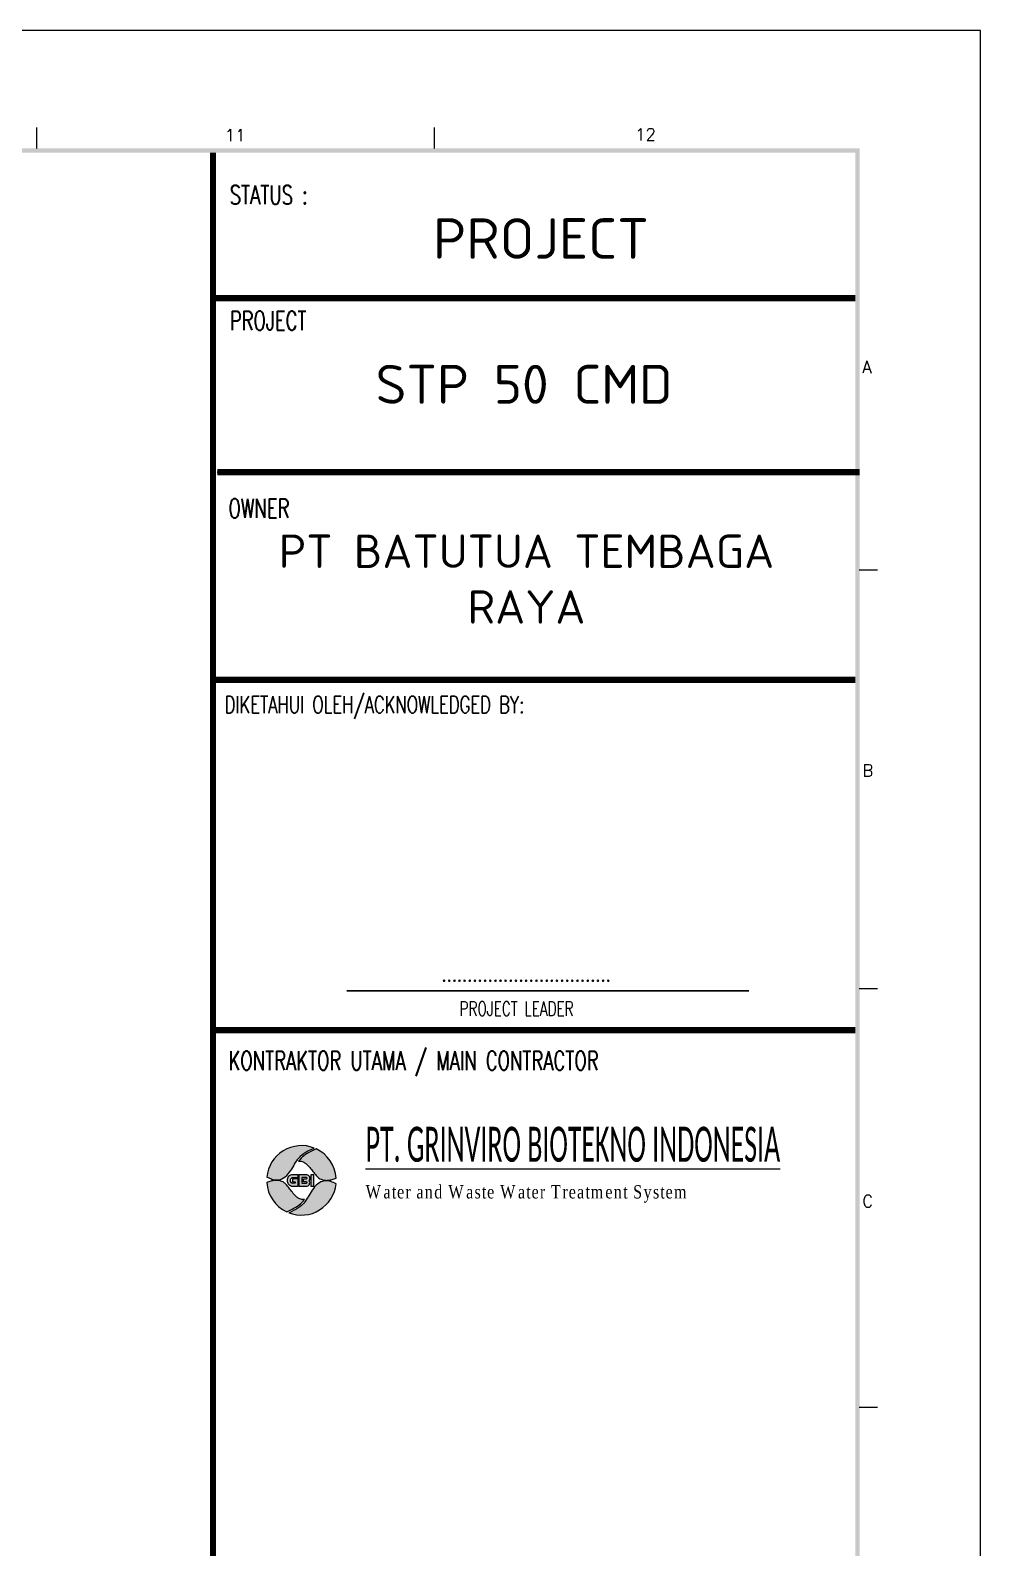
# Model space of a CAD drawing. Header units: millimetres. Extents: x 67033 to 212947, y 35102 to 335921.
# Drawn here: x 98741 to 100140, y 167583 to 169819 of the extents above; entities that cross this region are included whole.
import ezdxf

# ---------------------------------------------------------------- set-up
doc = ezdxf.new("R2010")
doc.units = ezdxf.units.MM
doc.layers.add('BORDER', color=7, linetype='Continuous')
doc.layers.add('S-Kop', color=7, linetype='Continuous')
doc.layers.add('G-0.9', color=250, linetype='Continuous', lineweight=9)
doc.styles.add('3', font='ROMANS.SHX', dxfattribs={"width": 0.75})
doc.styles.add('ISOCPEUR', font='isocpeur.ttf')
doc.styles.add('ROMANS', font='romans.shx', dxfattribs={"height": 0.3})
doc.styles.get("Standard").update_dxf_attribs({"font": 'arial.ttf'})

msp = doc.modelspace()

# ---------------------------------------------------------------- hatches: boundary and pattern name
at = {"layer": 'G-0.9', "true_color": 0x139b48}
h = msp.add_hatch(color=114, dxfattribs=at)
edge = h.paths.add_edge_path(flags=0)
edge.add_spline(control_points=[(99191.15891556023, 168119.2071860099), (99190.54446964471, 168119.5040851488), (99189.30742110193, 168120.0801062512), (99187.73880347316, 168120.7483245923), (99186.47397251106, 168121.2650716121), (99185.52076240991, 168121.644733282), (99184.55901384189, 168122.0032589114), (99183.58615194884, 168122.3242667396), (99182.59842809915, 168122.6182049564), (99181.59913243588, 168122.8921223185), (99180.59161261405, 168123.1269184911), (99179.58174648137, 168123.3042544305), (99178.5652336092, 168123.4288950292), (99177.19666912802, 168123.5397168435), (99175.49166709014, 168123.5383356861), (99173.79266600763, 168123.3021934647), (99172.44217451471, 168123.0009117666), (99171.44862072961, 168122.7278589158), (99170.46832863493, 168122.401631054), (99169.49631927167, 168122.0183222496), (99168.54257874069, 168121.5885856322), (99167.30733957513, 168120.9705868395), (99165.8261994266, 168120.0888257846), (99164.13963541426, 168118.8908626825), (99162.5625159148, 168117.5704658602), (99161.07661131845, 168116.1419787654), (99159.68189159431, 168114.6239718173), (99158.36959101757, 168113.0290319037), (99157.34468715143, 168111.6578921468), (99156.56226372941, 168110.5315292072), (99155.7932577383, 168109.3987709693), (99155.05769496705, 168108.2463621752), (99154.34673982344, 168107.0781868642), (99153.81632803452, 168106.2006428647), (99153.29294510696, 168105.3188761955), (99152.77993792378, 168104.4307313173), (99152.27038955945, 168103.5406759771), (99151.58510195445, 168102.3581751096), (99150.90342884575, 168101.1739880893), (99150.21818930031, 168099.9927572693), (99149.69273952396, 168099.1145995343), (99149.15982085465, 168098.2416081868), (99148.44494739355, 168097.0807500017), (99147.51766913793, 168095.6528862915), (99146.34290238758, 168093.9780333379), (99144.69121429973, 168091.8068816124), (99142.41426441753, 168089.2351246711), (99139.4075056921, 168086.4076021179), (99136.15492432438, 168083.8739520787), (99133.26988240347, 168082.0488480481), (99130.88053244354, 168080.7366751449), (99129.0549958154, 168079.8111240569), (99127.20296996641, 168078.9326903359), (99124.7047477232, 168077.8123871424), (99122.81945255845, 168076.992748084), (99121.5517504585, 168076.4654877746)], knot_values=[-1, -1, -1, -1, -0.9772727272727273, -0.9545454545454546, -0.9431818181818182, -0.9318181818181819, -0.9204545454545454, -0.9090909090909091, -0.8977272727272727, -0.8863636363636364, -0.875, -0.8636363636363636, -0.8522727272727273, -0.8409090909090909, -0.8181818181818182, -0.7954545454545454, -0.7840909090909091, -0.7727272727272727, -0.7613636363636364, -0.75, -0.7386363636363636, -0.7272727272727273, -0.7045454545454546, -0.6818181818181818, -0.6590909090909091, -0.6363636363636364, -0.6136363636363636, -0.5909090909090909, -0.5681818181818181, -0.5568181818181818, -0.5454545454545454, -0.5227272727272727, -0.5113636363636364, -0.5, -0.4886363636363636, -0.4772727272727273, -0.4659090909090909, -0.4545454545454545, -0.4318181818181818, -0.4204545454545454, -0.4090909090909091, -0.3977272727272727, -0.3863636363636364, -0.3636363636363636, -0.3409090909090909, -0.3181818181818182, -0.2727272727272727, -0.2272727272727273, -0.1818181818181818, -0.1363636363636364, -0.1136363636363636, -0.09090909090909091, -0.06818181818181818, -0.04545454545454546, 0, 0, 0, 0], degree=3, periodic=0)
edge.add_arc((99140.21152955914, 168124.1273931313), 51.18441733908411, 248.6195076609033, 354.4838079919351)
edge = h.paths.add_edge_path(flags=0)
edge.add_arc((99140.21152955914, 168124.1273931313), 51.18441733908363, 68.61950766090604, 174.4838079919366)
edge.add_spline(control_points=[(99089.26414355963, 168129.0476002519), (99089.8785894751, 168128.7507011131), (99091.11563801792, 168128.1746800107), (99092.68425564512, 168127.5064616697), (99093.94908660722, 168126.9897146498), (99094.90229670992, 168126.6100529806), (99095.86404527792, 168126.2515273505), (99096.83690717099, 168125.9305195223), (99097.82463102067, 168125.6365813055), (99098.82392668395, 168125.3626639434), (99099.83144650579, 168125.1278677708), (99100.84131263847, 168124.9505318313), (99101.85782551061, 168124.8258912327), (99103.22638999028, 168124.7150694191), (99104.93139202968, 168124.7164505743), (99106.63039311068, 168124.9525927972), (99107.98088460357, 168125.2538744961), (99108.97443839023, 168125.5269273453), (99109.95473048334, 168125.853155208), (99110.92673984969, 168126.2364640092), (99111.88048036837, 168126.6662006412), (99113.11571960455, 168127.2841993633), (99114.59685921278, 168128.1659609555), (99116.28342545393, 168129.3639218303), (99117.86053669197, 168130.6843269155), (99119.34647210363, 168132.1127831873), (99120.74107682492, 168133.6309051658), (99122.05380659769, 168135.2254157799), (99123.28208945405, 168136.8723856582), (99124.24947548282, 168138.2876278233), (99124.99881508564, 168139.4311826257), (99125.54277261984, 168140.3007458722), (99126.07640825167, 168141.1765246305), (99126.60670558576, 168142.0541645058), (99127.13012705278, 168142.9359003982), (99127.64309453296, 168143.8240725089), (99128.15276317131, 168144.7140496889), (99128.66628748192, 168145.6012107494), (99129.18009124078, 168146.4878659987), (99129.69059249372, 168147.3763305954), (99130.20496296536, 168148.2619687865), (99130.73029467653, 168149.1402028337), (99131.26324479205, 168150.0131738569), (99131.97810795781, 168151.1740386947), (99132.90539125135, 168152.6018991577), (99134.0801564237, 168154.2767530936), (99135.73184486617, 168156.4479047761), (99138.00879581671, 168159.0196595999), (99141.01554913583, 168161.8471915549), (99144.26815084857, 168164.3808065277), (99147.15312945498, 168166.2060196098), (99149.5426085337, 168167.5179701334), (99151.97613162572, 168168.7529437401), (99155.08894531551, 168170.170795338), (99157.60360655982, 168171.2620381778), (99158.8713086598, 168171.7892984873)], knot_values=[-1, -1, -1, -1, -0.9772727272727273, -0.9545454545454546, -0.9431818181818182, -0.9318181818181819, -0.9204545454545455, -0.9090909090909092, -0.8977272727272728, -0.8863636363636365, -0.8750000000000001, -0.8636363636363638, -0.8522727272727274, -0.840909090909091, -0.8181818181818183, -0.7954545454545456, -0.7840909090909093, -0.7727272727272729, -0.7613636363636366, -0.7500000000000002, -0.7386363636363639, -0.7272727272727275, -0.7045454545454548, -0.6818181818181821, -0.6590909090909094, -0.6363636363636367, -0.613636363636364, -0.5909090909090913, -0.5681818181818186, -0.5454545454545459, -0.5340909090909094, -0.522727272727273, -0.5113636363636367, -0.5000000000000003, -0.488636363636364, -0.4772727272727276, -0.4659090909090913, -0.4545454545454549, -0.4431818181818186, -0.4318181818181822, -0.4204545454545459, -0.4090909090909095, -0.3977272727272732, -0.3863636363636368, -0.363636363636364, -0.3409090909090913, -0.3181818181818186, -0.272727272727273, -0.2272727272727276, -0.1818181818181821, -0.1363636363636367, -0.113636363636364, -0.09090909090909127, -0.04545454545454575, -3.33066907387547e-16, -3.33066907387547e-16, -3.33066907387547e-16, -3.33066907387547e-16], degree=3, periodic=0)
at = {"layer": 'G-0.9', "true_color": 0x105689}
h = msp.add_hatch(color=146, dxfattribs=at)
edge = h.paths.add_edge_path(flags=0)
edge.add_arc((99140.21152955914, 168124.1273931313), 51.18441733908399, 3.799054058211098, 64.9709100956754)
edge.add_spline(control_points=[(99161.86654854474, 168170.5052405483), (99160.65032677671, 168169.9790571148), (99158.83954869473, 168169.1593579433), (99156.44966312588, 168168.0081841969), (99154.6747394195, 168167.110470083), (99152.89631471071, 168166.1992743443), (99151.11863343559, 168165.2704636861), (99149.37053385054, 168164.2950316496), (99147.68136567972, 168163.2450126175), (99146.05383896033, 168162.1131507709), (99143.93824152257, 168160.5230616945), (99141.41552491231, 168158.3849078677), (99138.58664676573, 168155.597806881), (99136.82969887854, 168153.5832278127), (99135.9837412907, 168152.5375576327)], knot_values=[0, 0, 0, 0, 0.125, 0.1875, 0.25, 0.3125, 0.375, 0.4375, 0.5, 0.5625, 0.625, 0.75, 0.875, 1, 1, 1, 1], degree=3, periodic=0)
edge.add_spline(control_points=[(99135.9837412907, 168152.5375576327), (99136.54718397328, 168152.5329943063), (99137.66687784747, 168152.4784210968), (99139.3145313594, 168152.2522071642), (99140.9612360873, 168151.9056824677), (99142.55976073268, 168151.4082116547), (99143.81784524885, 168150.8061368946), (99144.79243954463, 168150.2471907495), (99145.50261129827, 168149.8047551351), (99146.19070935155, 168149.332713166), (99146.85843016187, 168148.8239425199), (99147.50770174568, 168148.2910852064), (99148.35385875564, 168147.564472925), (99149.1628967657, 168146.8033556455), (99149.94089185912, 168146.0068142494), (99150.51481118215, 168145.4001658208), (99151.07657882679, 168144.7810275667), (99151.80592954373, 168143.9347813398), (99152.518225052, 168143.0715465112), (99153.21834070221, 168142.1967968485), (99153.9042032661, 168141.3074897527), (99154.7534876237, 168140.189385091), (99155.75931172643, 168138.837956586), (99156.76211630208, 168137.4859076906), (99157.7735585322, 168136.1509771939), (99158.79663268375, 168134.8277789485), (99159.66723899906, 168133.7422576987), (99160.37356084902, 168132.8820874213), (99160.91406759556, 168132.2449910069), (99161.45989531635, 168131.6081131139), (99162.01007073327, 168130.9720410558), (99162.47930772556, 168130.4524815815), (99162.86382382242, 168130.0469770612), (99163.15828308323, 168129.7502584646), (99163.45693044076, 168129.4574973973), (99163.85819955998, 168129.0683723782), (99164.36912462414, 168128.5912411712), (99165.00307334207, 168128.0442085349), (99165.88409259192, 168127.370853109), (99167.07213686788, 168126.6319219746), (99168.5702685499, 168125.8765702562), (99170.1322723743, 168125.2599713318), (99172.28070972458, 168124.6172069714), (99174.4865046159, 168124.2356945373), (99176.7168450499, 168124.1231241289), (99178.95335275738, 168124.1640276772), (99181.73561837045, 168124.4762792846), (99184.46475317072, 168125.0769360432), (99186.59194058279, 168125.7343115951), (99188.69469783417, 168126.47674969), (99190.25448273499, 168127.0809716159), (99191.28347233121, 168127.518740921)], knot_values=[0, 0, 0, 0, 0.02500000000000002, 0.05000000000000004, 0.07499999999999996, 0.09999999999999998, 0.125, 0.1375, 0.15, 0.1625000000000001, 0.175, 0.1875, 0.2, 0.225, 0.2375, 0.25, 0.2625, 0.275, 0.3, 0.3125, 0.325, 0.35, 0.375, 0.4, 0.425, 0.45, 0.475, 0.4875, 0.5, 0.5125, 0.5249999999999999, 0.5374999999999999, 0.5437499999999998, 0.5499999999999998, 0.5562499999999999, 0.5624999999999999, 0.5749999999999998, 0.5874999999999999, 0.5999999999999999, 0.6249999999999999, 0.6499999999999999, 0.6749999999999998, 0.6999999999999998, 0.7499999999999999, 0.7749999999999999, 0.7999999999999999, 0.8499999999999999, 0.8999999999999999, 0.9249999999999999, 0.95, 1, 1, 1, 1], degree=3, periodic=0)
edge = h.paths.add_edge_path(flags=0)
edge.add_arc((99140.21152955914, 168124.1273931313), 51.18441733908391, 183.7990540582112, 244.97091009567498, ccw=False)
edge.add_spline(control_points=[(99089.13958678709, 168120.7360453409), (99090.16857638484, 168121.1738146459), (99091.7282738516, 168121.7781356013), (99093.83126425998, 168122.5203096181), (99095.42595534495, 168123.0141335154), (99097.05202914822, 168123.4157692314), (99099.24268381359, 168123.8423278657), (99101.46989965529, 168124.0905393839), (99103.70617832114, 168124.1317030931), (99105.93657569627, 168124.0190651643), (99108.14234403962, 168123.6376013754), (99110.29079081943, 168122.9947829205), (99111.85277727216, 168122.3783354824), (99113.35097136609, 168121.6224183896), (99114.7763922173, 168120.7378110417), (99115.84946513384, 168119.8553001407), (99116.5648680638, 168119.1863366206), (99116.9661270765, 168118.7973034141), (99117.26477646486, 168118.5045239053), (99117.55923518381, 168118.2078102207), (99117.94375145872, 168117.8023040918), (99118.41298836353, 168117.2827454056), (99118.96316380963, 168116.6466730942), (99119.50899152122, 168116.0097952696), (99120.04949827082, 168115.3726988375), (99120.75582011924, 168114.5125285655), (99121.62642643455, 168113.4270073118), (99122.64950058765, 168112.1038090679), (99123.66094281622, 168110.7688785713), (99124.66374739187, 168109.4168296759), (99125.66957149614, 168108.0654011709), (99126.51885585375, 168106.9472965093), (99127.20471841762, 168106.0579894134), (99127.90483406784, 168105.1832397514), (99128.61712957609, 168104.3200049229), (99129.34648029151, 168103.4737586959), (99129.9082479377, 168102.8546204396), (99130.4821672607, 168102.247972011), (99131.2601623526, 168101.4514306164), (99132.0692003642, 168100.6903133376), (99132.91535737262, 168099.9637010556), (99133.56462895797, 168099.4308437421), (99134.23234976672, 168098.9220730958), (99134.92044782157, 168098.4500311261), (99135.63061957521, 168098.0075955125), (99136.605213871, 168097.4486493673), (99137.86329838561, 168096.8465746072), (99139.461823031, 168096.3491037942), (99141.1085277589, 168096.0025790962), (99142.75618127083, 168095.776365165), (99143.87587514656, 168095.7217919556), (99144.43931782912, 168095.7172286291)], knot_values=[0, 0, 0, 0, 0.05000000000000004, 0.07499999999999996, 0.09999999999999998, 0.125, 0.1499999999999999, 0.2, 0.225, 0.25, 0.3, 0.325, 0.35, 0.375, 0.4, 0.425, 0.4375, 0.44375, 0.45, 0.4562499999999999, 0.4624999999999999, 0.475, 0.4875, 0.5, 0.5125, 0.5249999999999999, 0.5499999999999998, 0.5749999999999997, 0.5999999999999998, 0.6249999999999998, 0.6499999999999998, 0.6749999999999998, 0.6874999999999998, 0.6999999999999997, 0.7249999999999996, 0.7374999999999996, 0.7499999999999996, 0.7624999999999995, 0.7749999999999995, 0.7999999999999995, 0.8124999999999996, 0.8249999999999995, 0.8374999999999995, 0.8499999999999994, 0.8624999999999994, 0.8749999999999993, 0.8999999999999994, 0.9249999999999994, 0.9499999999999994, 0.9749999999999994, 0.9999999999999994, 0.9999999999999994, 0.9999999999999994, 0.9999999999999994], degree=3, periodic=0)
edge.add_spline(control_points=[(99144.43931782912, 168095.7172286291), (99143.59336024128, 168094.6715584499), (99141.83641235411, 168092.6569793809), (99139.00753420751, 168089.8698783942), (99136.48481759726, 168087.7317245673), (99134.36922015948, 168086.141635491), (99132.74169344011, 168085.0097736435), (99131.05252526775, 168083.9597546124), (99129.30442568423, 168082.9843225758), (99127.52674440913, 168082.0555119175), (99125.74831970033, 168081.1443161788), (99123.97339599396, 168080.2466020657), (99121.58351042512, 168079.0954283187), (99119.77273234159, 168078.2757291471), (99118.55651057509, 168077.7495457136)], knot_values=[0, 0, 0, 0, 0.125, 0.25, 0.375, 0.4375, 0.5, 0.5625, 0.625, 0.6875, 0.75, 0.8125, 0.875, 1, 1, 1, 1], degree=3, periodic=0)
at = {"layer": 'G-0.9', "true_color": 0xf26722}
h = msp.add_hatch(color=30, dxfattribs=at)
h.dxf.hatch_style = 1
edge = h.paths.add_edge_path()
edge.add_arc((99140.19609072342, 168124.1369431878), 51.18441733908399, 3.799054058211098, 64.9709100956754)
edge.add_spline(control_points=[(99161.85110970747, 168170.5147906049), (99160.63488793944, 168169.9886071713), (99158.82410985745, 168169.1689079997), (99156.43422428859, 168168.0177342526), (99154.65930058224, 168167.1200201396), (99152.88087587345, 168166.2088244008), (99151.10319459833, 168165.2800137425), (99149.35509501479, 168164.304581706), (99147.66592684244, 168163.2545626748), (99146.03840012307, 168162.1227008273), (99143.92280268531, 168160.532611751), (99141.40008607504, 168158.3944579242), (99138.57120792844, 168155.6073569375), (99136.81426004125, 168153.5927778692), (99135.96830245345, 168152.5471076892)], knot_values=[0, 0, 0, 0, 0.125, 0.1875, 0.25, 0.3125, 0.375, 0.4375, 0.5, 0.5625, 0.625, 0.75, 0.875, 1, 1, 1, 1], degree=3, periodic=0)
edge.add_spline(control_points=[(99135.96830245345, 168152.5471076892), (99136.53174513599, 168152.5425443628), (99137.65143901175, 168152.4879711534), (99139.29909252212, 168152.2617572222), (99140.94579725155, 168151.9152325242), (99142.54432189542, 168151.4177617112), (99143.80240641157, 168150.8156869511), (99144.77700070734, 168150.256740806), (99145.48717246101, 168149.8143051923), (99146.17527051583, 168149.3422632225), (99146.84299132458, 168148.8334925763), (99147.49226290995, 168148.3006352628), (99148.33841991838, 168147.5740229815), (99149.14745792843, 168146.812905702), (99149.92545302185, 168146.0163643074), (99150.49937234486, 168145.4097158787), (99151.06113998951, 168144.7905776232), (99151.79049070647, 168143.9443313963), (99152.50278621474, 168143.0810965677), (99153.20290186493, 168142.2063469058), (99153.88876442882, 168141.3170398092), (99154.73804878643, 168140.1989351475), (99155.74387289071, 168138.8475066425), (99156.74667746482, 168137.495457747), (99157.75811969489, 168136.1605272505), (99158.78119384802, 168134.8373290066), (99159.6518001618, 168133.7518077552), (99160.35812201022, 168132.8916374778), (99160.89862875981, 168132.2545410634), (99161.4444564806, 168131.6176631705), (99161.99463189601, 168130.9815911131), (99162.46386888828, 168130.462031638), (99162.84838498668, 168130.0565271177), (99163.14284424597, 168129.7598085212), (99163.4414916035, 168129.4670474554), (99163.8427607227, 168129.0779224346), (99164.35368578685, 168128.6007912277), (99164.98763450481, 168128.0537585914), (99165.86865375466, 168127.3804031663), (99167.05669803216, 168126.6414720311), (99168.55482971264, 168125.8861203142), (99170.11683353705, 168125.2695213884), (99172.2652708873, 168124.6267570287), (99174.47106577863, 168124.2452445939), (99176.70140621263, 168124.1326741854), (99178.9379139201, 168124.1735777337), (99181.72017953316, 168124.4858293403), (99184.44931433343, 168125.0864860997), (99186.57650174554, 168125.7438616516), (99188.67925899688, 168126.4862997466), (99190.23904389772, 168127.0905216725), (99191.26803349395, 168127.5282909775)], knot_values=[0, 0, 0, 0, 0.02500000000000002, 0.05000000000000004, 0.07499999999999996, 0.09999999999999998, 0.125, 0.1375, 0.15, 0.1625000000000001, 0.175, 0.1875, 0.2, 0.225, 0.2375, 0.25, 0.2625, 0.275, 0.3, 0.3125, 0.325, 0.35, 0.375, 0.4, 0.425, 0.45, 0.475, 0.4875, 0.5, 0.5125, 0.5249999999999999, 0.5374999999999999, 0.5437499999999998, 0.5499999999999998, 0.5562499999999999, 0.5624999999999999, 0.5749999999999998, 0.5874999999999999, 0.5999999999999999, 0.6249999999999999, 0.6499999999999999, 0.6749999999999998, 0.6999999999999998, 0.7499999999999999, 0.7749999999999999, 0.7999999999999999, 0.8499999999999999, 0.8999999999999999, 0.9249999999999999, 0.95, 1, 1, 1, 1], degree=3, periodic=0)
at = {"layer": 'G-0.9', "true_color": 0x000000}
h = msp.add_hatch(color=18, dxfattribs=at)
edge = h.paths.add_edge_path(flags=0)
edge.add_spline(control_points=[(99125.62366012522, 168132.3937322129), (99125.36667807998, 168132.2823768043), (99124.98655738578, 168132.1103993094), (99124.4900190995, 168131.8715910004), (99124.12359092197, 168131.6869647132), (99123.75981474141, 168131.4998886249), (99123.39926679539, 168131.3098302288), (99123.10565114905, 168131.1451291899), (99122.87650027499, 168131.0080633307), (99122.65259002981, 168130.8661601484), (99122.3782263057, 168130.6836507535), (99122.0573939996, 168130.4568743224), (99121.74970304086, 168130.2179236107), (99121.46004229275, 168129.9626272609), (99121.1875223623, 168129.6907154816), (99120.84288376276, 168129.3095489333), (99120.45587999614, 168128.7982377716), (99120.0710002957, 168128.1129574901), (99119.75607283654, 168127.3807922962), (99119.51243518804, 168126.6062849696), (99119.27877192218, 168125.5332370837), (99119.15419126033, 168124.1401261227), (99119.2573944985, 168122.4671866062), (99119.56565422233, 168121.1352113068), (99119.95582516702, 168120.1483013585), (99120.31918249292, 168119.4521106447), (99120.68955111969, 168118.9284292371), (99121.02128910262, 168118.5355494333), (99121.28418507436, 168118.2537168883), (99121.56430308412, 168117.9871704812), (99121.86257468082, 168117.7357539608), (99122.17420254445, 168117.4956906466), (99122.49380399956, 168117.2623847937), (99122.82406665992, 168117.0381373295), (99123.16764367993, 168116.825166938), (99123.51906802929, 168116.6188485105), (99123.99182090285, 168116.3473050534), (99124.59154559899, 168116.0153196724), (99125.08687472851, 168115.7629087422), (99125.33791161903, 168115.6395611901)], knot_values=[0, 0, 0, 0, 0.0357142857142857, 0.0535714285714286, 0.0714285714285714, 0.0892857142857143, 0.1071428571428572, 0.125, 0.1339285714285714, 0.1428571428571429, 0.1607142857142858, 0.1785714285714286, 0.1964285714285714, 0.2142857142857143, 0.2321428571428572, 0.25, 0.2857142857142857, 0.3214285714285714, 0.3571428571428572, 0.3928571428571429, 0.4285714285714286, 0.5, 0.5714285714285714, 0.6428571428571428, 0.6785714285714285, 0.7142857142857142, 0.7499999999999999, 0.7678571428571428, 0.7857142857142857, 0.8035714285714286, 0.8214285714285714, 0.8392857142857142, 0.857142857142857, 0.8749999999999998, 0.8928571428571427, 0.9107142857142856, 0.9285714285714284, 0.9642857142857141, 0.9999999999999998, 0.9999999999999998, 0.9999999999999998, 0.9999999999999998], degree=3, periodic=0)
edge.add_line((99125.33791161903, 168115.6395611901), (99135.23891456045, 168115.6395611901))
edge.add_line((99135.23891456012, 168115.6395611901), (99135.23891456012, 168126.1797328615))
edge.add_line((99135.23891456012, 168126.1797328613), (99127.01014113752, 168126.1797328613))
edge.add_line((99127.01014113742, 168126.1797328613), (99127.01014113742, 168121.8150463203))
edge.add_line((99127.01014113742, 168121.8150463206), (99130.88132818221, 168121.8150463206))
edge.add_line((99130.88132818262, 168121.8150463206), (99130.88132818262, 168119.883542368))
edge.add_line((99130.88132818262, 168119.8835423671), (99126.62367542353, 168119.8835423671))
edge.add_spline(control_points=[(99126.62367542343, 168119.8835423671), (99126.42321387462, 168119.9707606574), (99126.17883326212, 168120.0860556602), (99125.89505615942, 168120.2340051995), (99125.70810308281, 168120.3348973185), (99125.47554560011, 168120.4621594587), (99125.27485573878, 168120.585415545), (99125.14719349555, 168120.6737874462), (99125.06383638592, 168120.7344855414), (99124.91990322348, 168120.8428847359), (99124.72265393588, 168121.0066285383), (99124.48309227626, 168121.2462910096), (99124.25234627684, 168121.5454938721), (99124.03705897614, 168121.9005915216), (99123.86142987841, 168122.2859084553), (99123.58566093096, 168123.0995780398), (99123.48250826055, 168124.1465098224), (99123.63964594055, 168125.1550737331), (99123.80839825633, 168125.6973473747), (99123.97432156713, 168126.0828114674), (99124.14836997316, 168126.3770077199), (99124.3075413335, 168126.5987390231), (99124.43572990959, 168126.7566073003), (99124.5745272121, 168126.9046598647), (99124.72405040203, 168127.0437971255), (99124.85516836647, 168127.1540595714), (99124.96304343315, 168127.2396476598), (99125.04490565497, 168127.3029632742), (99125.1284303092, 168127.3647986341), (99125.24291897913, 168127.4445180395), (99125.39048640268, 168127.5402594926), (99125.57260796081, 168127.6507337005), (99125.75672198582, 168127.7594617345), (99125.94246830183, 168127.8667596004), (99126.19503766941, 168128.0055232133), (99126.3892176035, 168128.105431309), (99126.5208686472, 168128.1701109755)], knot_values=[0, 0, 0, 0, 0.05769230769230771, 0.07211538461538458, 0.08653846153846156, 0.1153846153846154, 0.1442307692307693, 0.1514423076923077, 0.1586538461538463, 0.1730769230769231, 0.2019230769230769, 0.2307692307692307, 0.2692307692307692, 0.3076923076923077, 0.3461538461538461, 0.3846153846153846, 0.5384615384615384, 0.6153846153846154, 0.653846153846154, 0.6923076923076924, 0.7307692307692308, 0.7500000000000001, 0.7692307692307694, 0.7884615384615385, 0.8076923076923078, 0.8269230769230771, 0.8365384615384617, 0.8461538461538463, 0.8557692307692308, 0.8653846153846154, 0.8846153846153847, 0.903846153846154, 0.9230769230769232, 0.9423076923076925, 0.9615384615384618, 1, 1, 1, 1], degree=3, periodic=0)
edge.add_line((99126.5208686472, 168128.1701109755), (99135.23891455967, 168128.1701109755))
edge.add_line((99135.23891456012, 168128.1701109755), (99135.23891456012, 168132.3937322126))
edge.add_line((99135.23891456012, 168132.3937322129), (99125.62366012603, 168132.3937322129))
h.paths.add_polyline_path([(99158.48729819006, 168132.3937322129), (99154.2100034845, 168132.3937322129), (99154.2100034845, 168115.6395611901), (99158.48729819006, 168115.6395611901)], flags=0)
edge = h.paths.add_edge_path(flags=0)
edge.add_line((99140.55477710192, 168128.1701109755), (99140.55477710192, 168119.8835423674))
edge.add_line((99140.55477710192, 168119.8835423671), (99147.42183090106, 168119.8835423671))
edge.add_spline(control_points=[(99147.42183090185, 168119.8835423671), (99147.47510673454, 168119.9294134325), (99147.57900142949, 168120.0213521696), (99147.70496819158, 168120.1365642951), (99147.79846715482, 168120.2292722754), (99147.86439801812, 168120.2991135548), (99147.91486621012, 168120.3576456941), (99147.95260768659, 168120.4046662429), (99147.97892993999, 168120.4400784524), (99148.00354777543, 168120.4756167837), (99148.0266552594, 168120.5112668735), (99148.04784118004, 168120.5470591527), (99148.0728834023, 168120.5950193982), (99148.09919676339, 168120.6553389043), (99148.12142341663, 168120.7284141307), (99148.13247940296, 168120.8023159437), (99148.13368194998, 168120.8769468749), (99148.12529593405, 168120.9398340041), (99148.11365305565, 168120.9905088105), (99148.10297468593, 168121.0286589261), (99148.09010115609, 168121.0669714763), (99148.07483675255, 168121.1054609424), (99148.05761223553, 168121.144095449), (99148.0388600997, 168121.1828429938), (99148.018379434, 168121.2217184438), (99147.9883910082, 168121.273750751), (99147.9475691707, 168121.3390380091), (99147.89314082, 168121.4177854174), (99147.81490233375, 168121.5232013232), (99147.70788726468, 168121.6556532275), (99147.61911139, 168121.7618488616), (99147.57337686433, 168121.8150463206)], knot_values=[0, 0, 0, 0, 0.07692307692307687, 0.1538461538461539, 0.1923076923076923, 0.2307692307692307, 0.2692307692307692, 0.2884615384615384, 0.3076923076923077, 0.3269230769230769, 0.3461538461538461, 0.3653846153846154, 0.3846153846153846, 0.423076923076923, 0.4615384615384615, 0.5, 0.5384615384615384, 0.5769230769230769, 0.5961538461538461, 0.6153846153846154, 0.6346153846153846, 0.6538461538461539, 0.6730769230769231, 0.6923076923076923, 0.7115384615384615, 0.7307692307692306, 0.7692307692307692, 0.8076923076923076, 0.846153846153846, 0.9230769230769229, 0.9999999999999998, 0.9999999999999998, 0.9999999999999998, 0.9999999999999998], degree=3, periodic=0)
edge.add_line((99147.57337686433, 168121.8150463206), (99143.16830503987, 168121.8150463206))
edge.add_line((99143.1683050401, 168121.8150463206), (99143.1683050401, 168126.1797328616))
edge.add_line((99143.1683050401, 168126.1797328613), (99147.57337686456, 168126.1797328613))
edge.add_spline(control_points=[(99147.57337686433, 168126.1797328613), (99147.62494348215, 168126.2405630456), (99147.6993926024, 168126.3317793141), (99147.78341743293, 168126.4381699663), (99147.82991288372, 168126.4989494362), (99147.86319354778, 168126.544518128), (99147.89524958831, 168126.5900745743), (99147.92637487504, 168126.6356217115), (99147.95595515134, 168126.6811533981), (99147.98337100299, 168126.7266634388), (99148.00893178483, 168126.7721549282), (99148.03294701283, 168126.8176309608), (99148.05479678467, 168126.8630853382), (99148.07386862897, 168126.9085119327), (99148.0904497749, 168126.9539136211), (99148.10971757527, 168127.0144207989), (99148.12649883563, 168127.0899817318), (99148.13326900206, 168127.1805211698), (99148.12817693126, 168127.2709419786), (99148.11224225869, 168127.3461757329), (99148.09354562416, 168127.4063032433), (99148.07729397391, 168127.4513765841), (99148.05844849271, 168127.496423984), (99148.03672769993, 168127.5414426294), (99148.01276196212, 168127.5864388245), (99147.98719483455, 168127.6314190041), (99147.959705258, 168127.6763799585), (99147.9299727365, 168127.7213184819), (99147.8986391384, 168127.7662409943), (99147.86634101476, 168127.81115386), (99147.83277383068, 168127.8560540342), (99147.78581938018, 168127.915898951), (99147.70089486436, 168128.0206000104), (99147.62558649099, 168128.1103186151), (99147.57337686433, 168128.1701109755)], knot_values=[0, 0, 0, 0, 0.09090909090909094, 0.1363636363636364, 0.1590909090909091, 0.1818181818181818, 0.2045454545454546, 0.2272727272727273, 0.25, 0.2727272727272727, 0.2954545454545454, 0.3181818181818181, 0.3409090909090908, 0.3636363636363636, 0.3863636363636365, 0.4090909090909092, 0.4545454545454546, 0.5, 0.5454545454545454, 0.5909090909090908, 0.6136363636363635, 0.6363636363636362, 0.659090909090909, 0.6818181818181817, 0.7045454545454544, 0.7272727272727271, 0.7499999999999998, 0.7727272727272725, 0.7954545454545452, 0.8181818181818179, 0.8409090909090906, 0.8636363636363633, 0.9090909090909087, 0.9999999999999997, 0.9999999999999997, 0.9999999999999997, 0.9999999999999997], degree=3, periodic=0)
edge.add_line((99147.57337686433, 168128.1701109755), (99140.55477710179, 168128.1701109755))
edge = h.paths.add_edge_path(flags=0)
edge.add_line((99136.36367710237, 168132.3937322129), (99148.70195286965, 168132.3937322129))
edge.add_spline(control_points=[(99148.70195287072, 168132.3937322129), (99148.85174894518, 168132.3317657151), (99149.0728490522, 168132.2351303345), (99149.36074036399, 168132.0991982141), (99149.57264608129, 168131.9931340144), (99149.78277243691, 168131.8852452509), (99149.99072597138, 168131.7751276814), (99150.15944309556, 168131.6786706873), (99150.29052554147, 168131.5975105361), (99150.38629626634, 168131.5340457303), (99150.48020887286, 168131.4686326921), (99150.60391746582, 168131.379798428), (99150.81482726205, 168131.2184406218), (99151.09379317285, 168130.9663373556), (99151.33431549284, 168130.6735419256), (99151.50798833914, 168130.4215417583), (99151.66923339287, 168130.1612521792), (99151.80999751376, 168129.8826144839), (99151.93235299841, 168129.5902766706), (99152.04459347982, 168129.2954177826), (99152.16408431664, 168128.9135213371), (99152.31188523491, 168128.2893407996), (99152.40419892767, 168127.6598850148), (99152.42463576427, 168127.0344799114), (99152.40287918586, 168126.5700350062), (99152.33555466087, 168126.1152094817), (99152.24736048373, 168125.7427171226), (99152.15314298157, 168125.4520785397), (99152.07026920155, 168125.2371163974), (99151.9795684679, 168125.0242809778), (99151.88509162456, 168124.8125085046), (99151.78745768202, 168124.601659236), (99151.64907956574, 168124.3227470444), (99151.53719371575, 168124.1157823699), (99151.45887745524, 168123.9788232644)], knot_values=[0, 0, 0, 0, 0.04545454545454541, 0.06818181818181812, 0.09090909090909094, 0.1136363636363636, 0.1363636363636364, 0.1590909090909091, 0.1704545454545454, 0.1818181818181818, 0.1931818181818181, 0.2045454545454546, 0.2272727272727273, 0.2727272727272727, 0.3181818181818181, 0.3409090909090908, 0.3636363636363636, 0.4090909090909092, 0.4318181818181819, 0.4545454545454546, 0.5, 0.5454545454545454, 0.6363636363636362, 0.6818181818181817, 0.7272727272727271, 0.7727272727272725, 0.8181818181818179, 0.8409090909090906, 0.8636363636363633, 0.886363636363636, 0.9090909090909087, 0.9318181818181814, 0.9545454545454541, 0.9999999999999996, 0.9999999999999996, 0.9999999999999996, 0.9999999999999996], degree=3, periodic=0)
edge.add_spline(control_points=[(99151.45887745524, 168123.9788232644), (99151.5293638364, 168123.854007503), (99151.630874315, 168123.6656501033), (99151.75809239899, 168123.4123195074), (99151.84882342296, 168123.2210676263), (99151.93734361284, 168123.0292027525), (99152.02314695774, 168122.8365982182), (99152.10286484203, 168122.6423607981), (99152.17295197827, 168122.4456363383), (99152.23343236018, 168122.2461809567), (99152.30438004513, 168121.9773785608), (99152.37185917769, 168121.636871486), (99152.41318706906, 168121.2187106004), (99152.42562124113, 168120.6541822526), (99152.36288208683, 168119.9395734384), (99152.21524531618, 168119.2240225336), (99152.06963474117, 168118.7356296277), (99151.97333177365, 168118.4609808441), (99151.89316502684, 168118.261312781), (99151.80569416711, 168118.06625718), (99151.68003725872, 168117.8102578993), (99151.50278386586, 168117.5074218249), (99151.25356904093, 168117.1775036188), (99150.9728023321, 168116.8767658379), (99150.7073415917, 168116.6605995661), (99150.47978321047, 168116.502797338), (99150.30489582107, 168116.3889455484), (99150.12413203766, 168116.2812409398), (99149.93626329178, 168116.1809082908), (99149.74420890365, 168116.0849279666), (99149.55034745767, 168115.99082461), (99149.35507259447, 168115.8981901734), (99149.0904011876, 168115.7791508555), (99148.88773532386, 168115.694196529), (99148.7506991932, 168115.6395611901)], knot_values=[0, 0, 0, 0, 0.04166666666666674, 0.0625, 0.08333333333333337, 0.1041666666666667, 0.125, 0.1458333333333333, 0.1666666666666666, 0.1875, 0.2083333333333333, 0.25, 0.2916666666666667, 0.3333333333333334, 0.4166666666666667, 0.5, 0.5416666666666666, 0.5625, 0.5833333333333333, 0.6041666666666665, 0.6249999999999999, 0.6666666666666665, 0.7083333333333333, 0.7499999999999999, 0.7916666666666665, 0.8124999999999998, 0.8333333333333331, 0.8541666666666665, 0.8749999999999998, 0.8958333333333331, 0.9166666666666665, 0.9374999999999999, 0.9583333333333333, 0.9999999999999999, 0.9999999999999999, 0.9999999999999999, 0.9999999999999999], degree=3, periodic=0)
edge.add_line((99148.7506991932, 168115.6395611901), (99136.3636771027, 168115.6395611901))
edge.add_line((99136.36367710237, 168115.6395611901), (99136.36367710237, 168132.3937322131))

# ---------------------------------------------------------------- linework, layer by layer
at = {"layer": 'BORDER', "linetype": 'Continuous', "lineweight": 9}
for p, q in [((98750.2870461408, 169675.6425698985), (98750.2870461408, 169644.3567746292)), ((99335.77835760935, 169675.6425698985), (99335.77835760935, 169644.3567746292)), ((99988.3106589407, 169023.1102685672), (99961.49426299556, 169023.1102685672)), ((99988.3106589407, 168406.3331618293), (99961.49426299556, 168406.3331618293)), ((99988.3106589407, 167789.5560550915), (99961.49426299556, 167789.5560550915))]:
    msp.add_line(p, q, dxfattribs=at)
msp.add_lwpolyline([(92622.7405726799, 164509.0169511379), (100140.2702359631, 164509.0169511379), (100140.2702359631, 169818.6633482725), (92622.7405726799, 169818.6633482725)], close=True, dxfattribs=at)
at = {"layer": 'BORDER', "lineweight": 9}
for points in [[(99955.68404387409, 169638.5465555078), (99961.94120292798, 169644.8037145616), (92896.71475125261, 169638.5465555078), (92890.47993868898, 169644.8037145616)], [(99955.68404387409, 164693.8077103691), (99961.94120292798, 164687.3528670392), (99955.68404387409, 169638.5465555078), (99961.94120292798, 169644.8037145616)]]:
    msp.add_trace(points, dxfattribs=at)
at = {"layer": 'G-0.9', "flags": 128}
for points in [[(99126.5208686472, 168128.1701109756), (99135.23891456012, 168128.1701109756), (99135.23891456012, 168132.393732213), (99125.62366012522, 168132.393732213)], [(99148.70195287072, 168132.393732213), (99136.36367710237, 168132.393732213), (99136.36367710237, 168115.6395611902), (99148.7506991932, 168115.6395611902)], [(99147.57337686433, 168128.1701109756), (99140.55477710192, 168128.1701109756), (99140.55477710192, 168119.8835423671), (99147.42183090185, 168119.8835423671)], [(99125.33791161903, 168115.6395611902), (99135.23891456012, 168115.6395611902), (99135.23891456012, 168126.1797328614), (99127.01014113742, 168126.1797328614), (99127.01014113742, 168121.8150463206), (99130.88132818262, 168121.8150463206), (99130.88132818262, 168119.8835423671), (99126.62367542343, 168119.8835423671)], [(99147.57337686433, 168121.8150463206), (99143.1683050401, 168121.8150463206), (99143.1683050401, 168126.1797328614), (99147.57337686433, 168126.1797328614)]]:
    msp.add_lwpolyline(points, dxfattribs=at)
msp.add_lwpolyline([(99154.2100034845, 168132.393732213), (99154.2100034845, 168115.6395611902), (99158.48729819006, 168115.6395611902), (99158.48729819006, 168132.393732213)], close=True, dxfattribs=at)
at = {"layer": 'G-0.9'}
for radius, start, end in [(51.18441733908391, 68.6195076538845, 174.4838079958016), (51.18441733908393, 3.799054052084094, 64.97091009812607), (51.18441733908393, 183.7990540520841, 244.970910098126), (51.18441733908391, 248.6195076538845, 354.4838079958016)]:
    msp.add_arc((99140.21152955914, 168124.1273931314), radius, start, end, dxfattribs=at)
for points, knots in [([(99089.26414355963, 168129.047600252), (99091.73406669051, 168127.9147490388), (99096.46728104464, 168125.7438200936), (99105.02658223131, 168123.9695453765), (99114.94440048384, 168127.3374682133), (99125.62737855391, 168138.3502903869), (99132.11494124788, 168153.815419186), (99145.17511793414, 168165.9513332748), (99154.27003065214, 168169.8280158592), (99158.8713086598, 168171.7892984873)], [0, 0, 0, 0, 1.770579628440341, 3.393033898530347, 5.562151319994037, 8.247127808721837, 13.14955448463515, 16.31562534401973, 19.55753822054462, 19.55753822054462, 19.55753822054462, 19.55753822054462]), ([(99161.86654854474, 168170.5052405484), (99159.21285119207, 168169.284899617), (99152.92135868134, 168166.3916662103), (99143.58447093297, 168161.0653040689), (99138.4419591344, 168155.2955900098), (99135.9837412907, 168152.5375576328)], [0, 0, 0, 0, 1.905415346747451, 4.517435408228715, 6.909466394063813, 6.909466394063813, 6.909466394063813, 6.909466394063813]), ([(99135.9837412907, 168152.5375576328), (99137.21310580909, 168152.4633120524), (99139.54429887087, 168152.3225232293), (99143.32539308716, 168151.2553058092), (99150.0587630764, 168146.9334841421), (99155.41284575018, 168139.0742848151), (99161.26410667205, 168131.6832467773), (99165.16627536865, 168127.6079453923), (99169.51835058435, 168125.3149747213), (99174.42905980349, 168124.0449494707), (99180.03307509045, 168124.1248112282), (99185.78580394103, 168125.2974113857), (99189.45738412393, 168126.780910053), (99191.39594689831, 168127.5641845964)], [0, 0, 0, 0, 0.800651378750998, 1.518242076401352, 2.532326855912974, 5.936559102587797, 7.573771972494917, 8.704539925424049, 9.568759586122226, 10.74236988771987, 11.97059895665076, 13.18579429171778, 14.54511845457573, 14.54511845457573, 14.54511845457573, 14.54511845457573]), ([(99125.62366012522, 168132.393732213), (99123.82303694442, 168131.5680004511), (99120.25460498194, 168129.9315849898), (99118.70643062914, 168124.1149599532), (99120.14659957313, 168118.3236591145), (99123.55939508758, 168116.5591191921), (99125.33791161903, 168115.6395611902)], [0, 0, 0, 0, 1.229803970130789, 2.437196099825928, 3.580462608725656, 4.824631080712818, 4.824631080712818, 4.824631080712818, 4.824631080712818]), ([(99126.5208686472, 168128.1701109756), (99125.69043318005, 168127.7366103905), (99124.00246940591, 168126.8554663238), (99123.25636919714, 168123.883793396), (99124.17292892416, 168121.0300904726), (99125.85750872642, 168120.2419829386), (99126.62367542343, 168119.8835423671)], [0, 0, 0, 0, 0.584991124888716, 1.189067503807599, 1.826501733034906, 2.358267749880889, 2.358267749880889, 2.358267749880889, 2.358267749880889]), ([(99147.57337686433, 168128.1701109756), (99147.84925906164, 168127.8470515566), (99148.41103404667, 168127.1892102655), (99147.85589338133, 168126.5201991602), (99147.57337686433, 168126.1797328614)], [0, 0, 0, 0, 0.2433244871389816, 0.4954781850332973, 0.4954781850332973, 0.4954781850332973, 0.4954781850332973]), ([(99148.70195287072, 168132.393732213), (99149.59444343107, 168131.9969137115), (99151.32602030643, 168131.2270212638), (99152.42170908059, 168128.5198998189), (99152.51754880103, 168125.9734830703), (99151.76942393009, 168124.5639289022), (99151.45887745524, 168123.9788232645)], [0, 0, 0, 0, 0.6123220312861944, 1.18800435202252, 1.787757487754109, 2.213398299354252, 2.213398299354252, 2.213398299354252, 2.213398299354252]), ([(99144.43931782912, 168095.7172286292), (99143.20995331074, 168095.7914742097), (99140.87876024896, 168095.9322630327), (99137.09766603269, 168096.9994804528), (99130.36429604341, 168101.3213021199), (99125.01021336965, 168109.1805014476), (99119.15895244776, 168116.5715394847), (99115.25678375116, 168120.6468408704), (99110.90470853551, 168122.9398115407), (99105.99399931634, 168124.2098367913), (99100.38998402937, 168124.1299750337), (99094.6372551788, 168122.9573748763), (99090.9656749959, 168121.473876209), (99089.02711221999, 168120.6906016656)], [0, 0, 0, 0, 0.800651378750998, 1.518242076401352, 2.532326855912974, 5.936559102587797, 7.573771972494917, 8.704539925424049, 9.568759586122226, 10.74236988771987, 11.97059895665076, 13.18579429171778, 14.54511845457573, 14.54511845457573, 14.54511845457573, 14.54511845457573]), ([(99191.15891556023, 168119.2071860099), (99188.6889924278, 168120.3400372224), (99183.95577807521, 168122.5109661684), (99175.39647688699, 168124.2852408855), (99165.47865863598, 168120.9173180487), (99154.79568056593, 168109.9044958744), (99148.30811787194, 168094.4393670768), (99135.24794118569, 168082.3034529873), (99126.15302846768, 168078.4267704028), (99121.5517504585, 168076.4654877747)], [0, 0, 0, 0, 1.770579628440341, 3.393033898530347, 5.562151319994037, 8.247127808721837, 13.14955448463515, 16.31562534401973, 19.55753822054462, 19.55753822054462, 19.55753822054462, 19.55753822054462]), ([(99147.57337686433, 168121.8150463206), (99147.8636409858, 168121.4719726966), (99148.44812454762, 168120.7811505178), (99147.7654686729, 168120.1840918893), (99147.42183090185, 168119.8835423671)], [0, 0, 0, 0, 0.2497945427812709, 0.5029929392253231, 0.5029929392253231, 0.5029929392253231, 0.5029929392253231]), ([(99148.7506991932, 168115.6395611902), (99149.6251024406, 168116.0118635874), (99151.34578417541, 168116.7444934543), (99152.41919457272, 168119.4412659146), (99152.51797708675, 168121.9835640449), (99151.76954956284, 168123.3935417962), (99151.45887745524, 168123.9788232645)], [0, 0, 0, 0, 0.5948142337211458, 1.170496554457471, 1.770249690189061, 2.195890501789204, 2.195890501789204, 2.195890501789204, 2.195890501789204]), ([(99118.55651057509, 168077.7495457136), (99121.21020792621, 168078.9698866442), (99127.50170043697, 168081.8631200518), (99136.83858818687, 168087.1894821931), (99141.98109998542, 168092.9591962522), (99144.43931782912, 168095.7172286292)], [0, 0, 0, 0, 1.905415346747451, 4.517435408228715, 6.909466394063813, 6.909466394063813, 6.909466394063813, 6.909466394063813])]:
    msp.add_open_spline(points, degree=3, knots=knots, dxfattribs=at)
at = {"layer": 'S-Kop', "color": 7, "linetype": 'ByBlock'}
msp.add_line((99009.96559554666, 169424.0939721872), (99955.68404387409, 169424.0939721872), dxfattribs=at)
at = {"layer": 'S-Kop', "color": 7}
for p, q in [((99009.96559554666, 169424.0939721872), (99955.68404387409, 169424.0939721872)), ((99016.22275460055, 169167.7709837474), (99961.94120292798, 169167.7709837474)), ((99016.22275460055, 169167.7709837474), (99961.94120292798, 169167.7709837474)), ((99961.94120292798, 169167.7709837474), (99016.22275460033, 169167.7709837474)), ((99961.94120292798, 169167.7709837474), (99016.22275460033, 169167.7709837474)), ((99016.22275460055, 169167.7709837474), (99961.94120292798, 169167.7709837474)), ((99016.22275460055, 169167.7709837474), (99961.94120292798, 169167.7709837474)), ((99961.94120292798, 169167.7709837474), (99016.22275460055, 169167.7709837474)), ((99009.96559554666, 168861.5087444561), (99955.68404387409, 168861.5087444561)), ((99009.96559554666, 168861.5087444561), (99955.68404387409, 168861.5087444561)), ((99955.68404387409, 168861.5087444561), (99009.96559554646, 168861.5087444561)), ((99955.68404387409, 168861.5087444561), (99009.96559554646, 168861.5087444561)), ((99009.96559554666, 168861.5087444561), (99955.68404387409, 168861.5087444561)), ((99009.96559554666, 168861.5087444561), (99955.68404387409, 168861.5087444561)), ((99955.68404387409, 168861.5087444561), (99009.96559554666, 168861.5087444561)), ((99798.95963401617, 168403.5608328133), (99207.11894327913, 168403.5608328133))]:
    msp.add_line(p, q, dxfattribs=at)
for points, const_width in [([(99009.96559554646, 169638.5465555078), (99009.96559554646, 164693.8077103691)], 8.873104763136828), ([(99955.68404387409, 169424.0939721872), (99009.96559554666, 169424.0939721872)], 9.457184482831126), ([(99961.94120292798, 169167.7709837474), (99016.22275460055, 169167.7709837474)], 9.457184482831126), ([(99961.94120292798, 169167.7709837474), (99016.22275460055, 169167.7709837474)], 9.457184482831126), ([(99955.68404387409, 168861.5087444561), (99009.96559554666, 168861.5087444561)], 9.457184482831126), ([(99955.68404387409, 168861.5087444561), (99009.96559554666, 168861.5087444561)], 9.457184482831126), ([(99955.68404387409, 168345.427265639), (99009.96559554666, 168345.427265639)], 9.457184482831126), ([(99955.68404387409, 168345.427265639), (99009.96559554666, 168345.427265639)], 9.457184482831126)]:
    msp.add_lwpolyline(points, dxfattribs=dict(at, const_width=const_width))

# ---------------------------------------------------------------- texts
at = {"layer": 'BORDER', "linetype": 'Continuous', "lineweight": 9, "style": 'ROMANS'}
for s, p in [('11', (99027.38980424039, 169655.2578959948)), ('12', (99631.41452031043, 169656.3298245658)), ('A', (99965.96366231976, 169313.6212246394)), ('B', (99965.96366231976, 168719.1911145225)), ('C', (99965.96366231976, 168084.5364104878))]:
    msp.add_text(s, height=17.87759729674944, dxfattribs=at).set_placement(p)
at = {"layer": 'BORDER', "color": 4, "lineweight": 9, "attachment_point": 5, "style": 'ISOCPEUR'}
for s, insert, char_height, width in [('{\\C256;PROJECT}', (99492.82415452463, 169511.9367785694), 59.59199193116875, 938.2340968066874), ('{\\C256;STP 50 CMD}', (99468.12638484099, 169297.131043744), 57.208312253922, 951.9756073815448), ('{\\C256;PT BATUTUA TEMBAGA RAYA}', (99471.54312870403, 169010.0422037289), 49.23741319068122, 788.0862593819819)]:
    msp.add_mtext(s, dxfattribs=dict(at, insert=insert, char_height=char_height, width=width))
at = {"layer": 'G-0.9', "color": 0, "linetype": 'ByBlock', "lineweight": 9, "insert": (99234.74133435484, 168203.0610192539), "char_height": 21.2733964544854, "attachment_point": 1}
msp.add_mtext_dynamic_manual_height_columns('\\pxql;{\\fCalibri|b0|i0|c0|p34;\\H2.4242x;\\W0.51;\\LPT. GRINVIRO BIOTEKNO INDONESIA\\fBatang|b1|i0|c0|p18;\\H0.49499x;\\T0.95;\\P\\pq*;\\fBatang|b0|i0|c129|p18;\\H0.76917x;\\W0.8;\\T1.17;\\lWate\\fBatang|b0|i0|c0|p18;r and Waste Water Treatment System}', width=1321.664133367533, gutter_width=2.33800560183111, heights=[0], dxfattribs=at)
at = {"layer": 'S-Kop', "color": 7, "linetype": 'ByBlock', "style": '3', "width": 0.7}
for s, height, p in [('STATUS :', 27.69520733241539, (99034.62859112538, 169562.4054045425)), ('PROJECT', 27.69520733241539, (99034.62859112557, 169376.9916275828)), ('OWNER', 27.69520733241539, (99032.68283358117, 169100.5038743688)), ('DIKETAHUI OLEH/ACKNOWLEDGED BY:', 25.1774612112868, (99027.14042773315, 168812.5666743579)), ('.................................', 25.1774612112868, (99346.4256120017, 168417.2522623637)), ('PROJECT LEADER', 20.98121263696703, (99372.82547742993, 168366.5658477771)), ('KONTRAKTOR UTAMA / MAIN CONTRACTOR', 27.69520733241539, (99032.68283358117, 168286.7163902133))]:
    msp.add_text(s, height=height, dxfattribs=at).set_placement(p)

doc.saveas('drawing.dxf')
